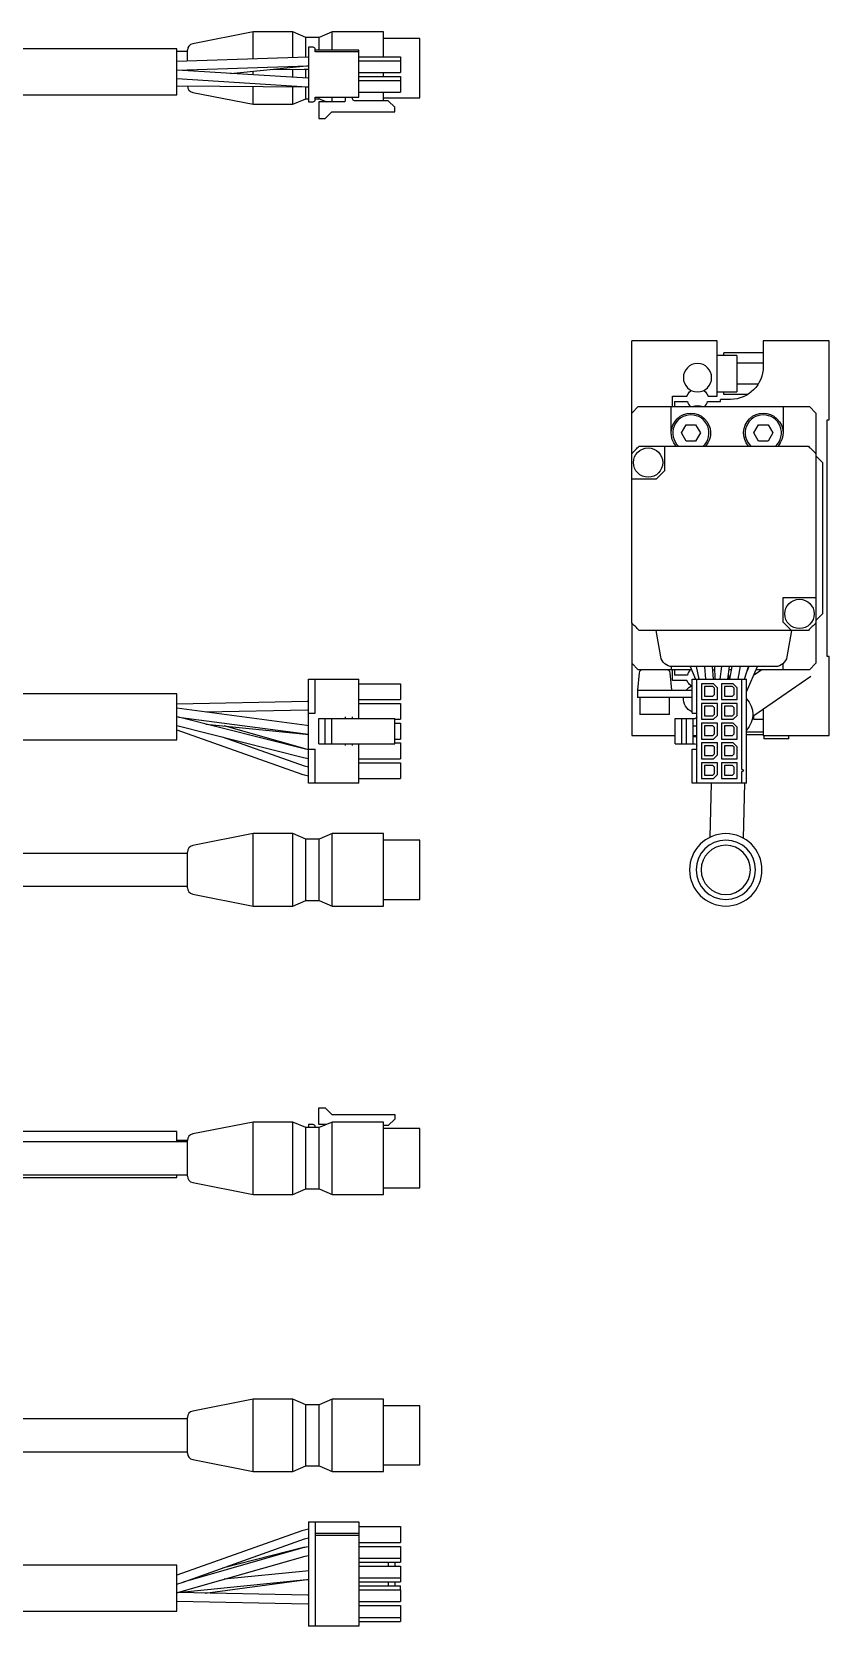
# Model space of a CAD drawing. Extents: x -2 to 335, y -8 to 314.
# Drawn here: x 213.3 to 334.5, y 61.4 to 303.7 of the extents above; entities that cross this region are included whole.
import ezdxf

# ---------------------------------------------------------------- set-up
doc = ezdxf.new("R2010")
doc.units = 0
doc.header["$LTSCALE"] = 0.5
doc.layers.add('MSM_CONTINUOUS', color=7, linetype='CONTINUOUS')

msp = doc.modelspace()

# ---------------------------------------------------------------- linework, layer by layer
at = {"layer": 'MSM_CONTINUOUS'}
for p, q in [((246.98, 303.69), (237.79, 301.89)), ((246.98, 299.57), (246.98, 303.69)), ((252.98, 303.69), (246.98, 303.69)), ((252.98, 299.77), (252.98, 303.69)), ((254.98, 302.84), (252.98, 303.69)), ((258.98, 303.69), (256.98, 302.84)), ((258.98, 300.9), (258.98, 303.69)), ((266.78, 303.69), (258.98, 303.69)), ((266.78, 299.92), (266.78, 303.69)), ((235.38, 301.13), (209.98, 301.13)), ((235.38, 294.13), (235.38, 301.13)), ((236.98, 300.69), (235.38, 300.69)), ((236.98, 299.25), (236.98, 300.91)), ((254.98, 299.83), (254.98, 302.84)), ((256.98, 302.84), (254.98, 302.84)), ((255.38, 301.36), (255.38, 293.08)), ((256.1, 301.36), (255.38, 301.36)), ((256.4, 300.65), (256.4, 301.06)), ((263.03, 300.9), (256.4, 300.9)), ((263.03, 300.65), (256.4, 300.65)), ((256.98, 300.9), (256.98, 302.84)), ((263.03, 293.79), (263.03, 300.9)), ((272.28, 302.69), (266.78, 302.69)), ((272.28, 293.69), (272.28, 302.69)), ((255.26, 299.84), (235.38, 299.2)), ((235.4, 297.9), (255.3, 298.54)), ((243.53, 297.39), (255.1, 298.51)), ((249.86, 298), (254.71, 298.04)), ((252.98, 296.79), (252.98, 298.03)), ((254.71, 298.04), (255.38, 298.04)), ((254.98, 296.67), (254.98, 298.04)), ((255.1, 298.51), (255.38, 298.53)), ((255.38, 299.84), (255.26, 299.84)), ((255.3, 298.54), (255.38, 298.54)), ((263.03, 299.92), (269.38, 299.92)), ((263.03, 299.32), (269.38, 299.32)), ((269.38, 299.92), (269.38, 297.52)), ((235.38, 296.59), (255.17, 295.35)), ((255.26, 296.65), (235.4, 297.9)), ((246.98, 297.17), (246.98, 297.72)), ((255.26, 296.66), (254.6, 296.69)), ((255.38, 296.66), (255.26, 296.66)), ((255.38, 296.65), (255.26, 296.65)), ((263.03, 297.52), (269.38, 297.52)), ((263.03, 296.92), (269.38, 296.92)), ((263.03, 296.32), (269.38, 296.32)), ((266.78, 296.92), (266.78, 297.52)), ((269.38, 296.92), (269.38, 294.52)), ((209.98, 294.13), (235.38, 294.13)), ((235.38, 295.5), (255.05, 295.35)), ((236.98, 295.48), (236.98, 295.49)), ((237.79, 294.5), (246.98, 292.69)), ((246.98, 292.69), (246.98, 295.41)), ((252.98, 292.69), (252.98, 295.36)), ((252.98, 292.69), (254.98, 293.54)), ((254.98, 293.54), (254.98, 295.37)), ((254.98, 293.54), (255.38, 293.54)), ((255.05, 295.35), (255.38, 295.34)), ((255.17, 295.35), (255.38, 295.35)), ((256.4, 293.79), (263.03, 293.79)), ((256.4, 293.38), (256.4, 293.79)), ((256.4, 293.54), (256.98, 293.54)), ((256.98, 293.54), (256.98, 293.79)), ((256.98, 293.54), (258.16, 293.04)), ((258.98, 293.04), (258.98, 293.79)), ((260.93, 293.79), (260.93, 293.19)), ((262.08, 293.51), (262.08, 293.79)), ((267.49, 293.23), (262.36, 293.23)), ((263.03, 294.52), (269.38, 294.52)), ((266.78, 293.23), (266.78, 294.52)), ((266.78, 293.69), (272.28, 293.69)), ((268.49, 292.23), (267.49, 293.23)), ((246.98, 292.69), (252.98, 292.69)), ((255.38, 293.08), (256.1, 293.08)), ((256.93, 293.04), (256.93, 290.51)), ((260.78, 293.04), (256.93, 293.04)), ((257.93, 290.51), (258.95, 291.53)), ((258.95, 291.53), (268.49, 291.53)), ((268.49, 291.53), (268.49, 292.23)), ((256.93, 290.51), (257.93, 290.51)), ((304.5, 239.59), (304.5, 256.74)), ((317.5, 256.74), (304.5, 256.74)), ((317.5, 248.34), (317.5, 256.74)), ((320.5, 254.49), (317.5, 254.49)), ((318.5, 254.49), (318.5, 254.92)), ((324.5, 254.92), (318.5, 254.92)), ((320.5, 254.49), (320.5, 248.99)), ((324.5, 256.74), (324.5, 252.84)), ((334.5, 256.74), (324.5, 256.74)), ((334.5, 244.74), (334.5, 256.74)), ((324.5, 253.33), (320.5, 253.33)), ((323.72, 250.15), (320.5, 250.15)), ((310.7, 248.34), (312.89, 248.34)), ((310.7, 246.74), (310.7, 248.34)), ((311, 247.54), (311, 246.74)), ((311, 247.54), (312.97, 247.54)), ((312.89, 248.34), (313.1, 248.7)), ((315.9, 248.7), (316.11, 248.34)), ((316.04, 247.54), (318, 247.54)), ((316.11, 248.34), (317.5, 248.34)), ((317.5, 248.99), (320.5, 248.99)), ((318, 247.54), (318, 247.84)), ((319.5, 247.84), (318, 247.84)), ((318.5, 248.56), (318.5, 248.99)), ((322.1, 248.56), (318.5, 248.56)), ((305.5, 246.74), (304.5, 245.74)), ((305.5, 246.74), (331.5, 246.74)), ((310.5, 242.74), (310.5, 246.74)), ((327.5, 246.74), (327.5, 242.74)), ((332.5, 245.74), (331.5, 246.74)), ((332.5, 245.74), (332.5, 239.59)), ((334.2, 244.74), (334.5, 244.74)), ((334.2, 208.74), (334.2, 244.74)), ((312.06, 242.74), (312.78, 243.99)), ((312.78, 241.49), (312.06, 242.74)), ((312.78, 243.99), (314.22, 243.99)), ((314.22, 243.99), (314.95, 242.74)), ((314.95, 242.74), (314.22, 241.49)), ((323.06, 242.74), (323.78, 243.99)), ((323.78, 241.49), (323.06, 242.74)), ((323.78, 243.99), (325.22, 243.99)), ((325.22, 243.99), (325.95, 242.74)), ((325.95, 242.74), (325.22, 241.49)), ((305.66, 240.74), (331.35, 240.74)), ((309.5, 240.74), (309.5, 236.99)), ((314.22, 241.49), (312.78, 241.49)), ((325.22, 241.49), (323.78, 241.49)), ((304.5, 213.89), (304.5, 239.59)), ((332.5, 239.59), (332.5, 213.89)), ((333.5, 238.24), (332.5, 239.24)), ((333.5, 238.24), (333.5, 215.24)), ((308.25, 235.74), (304.5, 235.74)), ((327.5, 217.74), (332.5, 217.74)), ((327.5, 213.99), (327.5, 217.74)), ((304.5, 213.89), (304.5, 196.74)), ((332.5, 214.24), (333.5, 215.24)), ((332.5, 213.89), (332.5, 207.74)), ((331.35, 212.74), (305.66, 212.74)), ((308.91, 208.73), (308.2, 212.74)), ((328.8, 212.74), (328.1, 208.73)), ((334.5, 208.74), (334.2, 208.74)), ((334.5, 196.74), (334.5, 208.74)), ((304.5, 207.74), (305.5, 206.74)), ((305.63, 206.28), (305.4, 203.64)), ((313.61, 206.74), (305.5, 206.74)), ((310.6, 203.64), (310.37, 206.28)), ((310.5, 207.25), (310.5, 206.74)), ((326.32, 207.24), (310.68, 207.24)), ((310.7, 205.14), (310.7, 206.74)), ((311, 206.74), (311, 205.94)), ((313.4, 207.24), (314.21, 205.34)), ((314.75, 205.34), (314.34, 207.24)), ((315.57, 207.22), (315.73, 205.34)), ((316.93, 205.34), (316.77, 207.24)), ((316.81, 206.74), (317.1, 206.74)), ((317.09, 207.24), (317.13, 205.34)), ((318.17, 207.24), (317.89, 205.34)), ((319.1, 205.34), (319.38, 207.24)), ((319.2, 205.99), (319.25, 205.34)), ((319.66, 206.74), (319.31, 206.74)), ((319.39, 205.34), (319.76, 207.24)), ((320.99, 207.27), (320.62, 205.34)), ((321.63, 205.34), (322.24, 207.24)), ((321.97, 203.39), (323.61, 207.24)), ((322.3, 207.22), (322.04, 206.61)), ((322.09, 206.74), (322.08, 206.74)), ((324.29, 206.74), (323.03, 205.87)), ((331.5, 206.74), (323.39, 206.74)), ((327.5, 206.74), (327.5, 207.68)), ((331.5, 206.74), (332.5, 207.74)), ((255.38, 205.34), (263.03, 205.34)), ((255.38, 189.49), (255.38, 205.34)), ((256.4, 200.15), (256.4, 205.34)), ((263.03, 199.35), (263.03, 205.34)), ((263.03, 204.62), (269.38, 204.62)), ((269.38, 204.62), (269.38, 202.22)), ((305.4, 203.64), (313.69, 203.64)), ((305.4, 203.64), (305.4, 202.54)), ((312.89, 205.14), (310.7, 205.14)), ((312.97, 205.94), (311, 205.94)), ((313.1, 204.78), (312.89, 205.14)), ((313.69, 200.15), (313.69, 205.34)), ((313.69, 205.34), (321.97, 205.34)), ((314.4, 189.49), (314.4, 205.34)), ((315.13, 204.62), (315.13, 202.22)), ((316.93, 204.62), (315.13, 204.62)), ((316.83, 204.21), (315.58, 204.21)), ((315.58, 204.21), (315.58, 202.74)), ((317.08, 203.96), (316.83, 204.21)), ((316.93, 204.62), (317.53, 204.02)), ((317.08, 202.99), (317.08, 203.96)), ((317.53, 202.22), (317.53, 204.02)), ((318.13, 204.62), (318.13, 202.22)), ((319.93, 204.62), (318.13, 204.62)), ((319.83, 204.21), (318.58, 204.21)), ((318.58, 204.21), (318.58, 202.74)), ((319.23, 205.64), (319.45, 205.64)), ((320.08, 203.96), (319.83, 204.21)), ((320.53, 204.02), (319.93, 204.62)), ((320.08, 202.99), (320.08, 203.96)), ((320.53, 202.22), (320.53, 204.02)), ((321.26, 191.57), (321.26, 205.34)), ((321.97, 189.49), (321.97, 205.34)), ((322.89, 199.71), (331.72, 205.78)), ((235.38, 203.09), (185.38, 203.09)), ((235.38, 196.09), (235.38, 203.09)), ((255.27, 201.94), (235.38, 201.54)), ((255.38, 201.94), (255.2, 201.94)), ((255.38, 201.94), (255.27, 201.94)), ((263.03, 202.22), (269.38, 202.22)), ((263.03, 201.62), (269.38, 201.62)), ((269.38, 201.62), (269.38, 199.22)), ((313.69, 202.54), (305.4, 202.54)), ((305.75, 202.54), (305.75, 199.94)), ((310.25, 199.94), (310.25, 202.54)), ((315.13, 202.22), (317.53, 202.22)), ((315.13, 201.62), (315.13, 199.22)), ((317.53, 201.62), (315.13, 201.62)), ((315.58, 202.74), (316.83, 202.74)), ((316.83, 201.21), (315.58, 201.21)), ((315.58, 201.21), (315.58, 199.74)), ((316.83, 202.74), (317.08, 202.99)), ((317.08, 200.96), (316.83, 201.21)), ((317.53, 199.82), (317.53, 201.62)), ((318.13, 202.22), (320.53, 202.22)), ((318.13, 201.62), (318.13, 199.22)), ((320.53, 201.62), (318.13, 201.62)), ((318.58, 202.74), (319.83, 202.74)), ((319.83, 201.21), (318.58, 201.21)), ((318.58, 201.21), (318.58, 199.74)), ((319.83, 202.74), (320.08, 202.99)), ((320.08, 200.96), (319.83, 201.21)), ((320.53, 199.82), (320.53, 201.62)), ((255.14, 198.28), (235.38, 200.9)), ((235.6, 199.56), (235.38, 199.6)), ((235.6, 199.56), (254.97, 196.99)), ((254.93, 194.67), (235.6, 199.56)), ((239.68, 200.33), (255.23, 200.64)), ((255.23, 200.64), (255.38, 200.64)), ((255.38, 200.15), (256.4, 200.15)), ((256.93, 195.49), (256.93, 199.35)), ((256.93, 199.35), (257.93, 199.35)), ((257.93, 195.49), (257.93, 199.35)), ((257.93, 199.35), (258.95, 199.35)), ((258.95, 195.49), (258.95, 199.35)), ((258.95, 199.35), (268.49, 199.35)), ((260.93, 199.6), (260.93, 199.35)), ((262.08, 199.35), (262.08, 199.6)), ((268.49, 195.49), (268.49, 199.35)), ((268.49, 199.22), (269.38, 199.22)), ((310.25, 199.94), (305.75, 199.94)), ((311.12, 195.49), (311.12, 199.35)), ((311.12, 199.35), (314.15, 199.35)), ((312.14, 195.49), (312.14, 199.35)), ((312.84, 195.49), (312.84, 199.35)), ((313.69, 200.15), (314.4, 200.15)), ((313.84, 195.49), (313.84, 199.35)), ((315.13, 199.22), (316.93, 199.22)), ((315.58, 199.74), (316.83, 199.74)), ((316.83, 199.74), (317.08, 199.99)), ((316.93, 199.22), (317.53, 199.82)), ((317.08, 199.99), (317.08, 200.96)), ((318.13, 199.22), (319.93, 199.22)), ((318.58, 199.74), (319.83, 199.74)), ((319.83, 199.74), (320.08, 199.99)), ((320.53, 199.82), (319.93, 199.22)), ((320.08, 199.99), (320.08, 200.96)), ((323, 199.79), (323, 199.24)), ((323, 199.24), (324.5, 199.24)), ((324.5, 200.64), (324.5, 196.74)), ((235.38, 198.27), (254.62, 193.41)), ((235.38, 197.6), (254.35, 190.87)), ((239.8, 198.5), (254.97, 196.98)), ((254.78, 192.09), (242.31, 196.52)), ((254.88, 194.71), (242.56, 198.22)), ((254.97, 196.99), (255.38, 196.95)), ((254.97, 196.98), (255.38, 196.95)), ((255.38, 198.25), (255.14, 198.28)), ((268.49, 198.62), (269.38, 198.62)), ((269.38, 198.62), (269.38, 196.22)), ((304.5, 196.74), (311.12, 196.74)), ((313.84, 198.25), (314.4, 198.25)), ((313.84, 196.74), (314.4, 196.74)), ((313.84, 196.6), (314.4, 196.6)), ((315.13, 198.62), (315.13, 196.22)), ((317.53, 198.62), (315.13, 198.62)), ((316.83, 198.21), (315.58, 198.21)), ((315.58, 198.21), (315.58, 196.74)), ((315.58, 196.74), (316.83, 196.74)), ((317.08, 197.96), (316.83, 198.21)), ((316.83, 196.74), (317.08, 196.99)), ((316.93, 196.22), (317.53, 196.82)), ((317.08, 196.99), (317.08, 197.96)), ((317.53, 196.82), (317.53, 198.62)), ((318.13, 198.62), (318.13, 196.22)), ((319.93, 198.62), (318.13, 198.62)), ((319.83, 198.21), (318.58, 198.21)), ((318.58, 198.21), (318.58, 196.74)), ((318.58, 196.74), (319.83, 196.74)), ((320.08, 197.96), (319.83, 198.21)), ((319.83, 196.74), (320.08, 196.99)), ((320.53, 198.02), (319.93, 198.62)), ((320.08, 196.99), (320.08, 197.96)), ((320.53, 196.22), (320.53, 198.02)), ((321.97, 197.34), (324.5, 197.34)), ((324.5, 196.84), (321.97, 196.84)), ((324.5, 196.74), (334.5, 196.74)), ((324.6, 196.74), (324.6, 196.24)), ((328.4, 196.24), (328.4, 196.74)), ((185.38, 196.09), (235.38, 196.09)), ((255.38, 194.6), (254.88, 194.71)), ((255.38, 194.58), (254.93, 194.67)), ((255.38, 194.69), (256.4, 194.69)), ((256.4, 189.49), (256.4, 194.69)), ((256.93, 195.49), (257.93, 195.49)), ((257.93, 195.49), (258.95, 195.49)), ((258.95, 195.49), (268.49, 195.49)), ((260.93, 195.49), (260.93, 195.24)), ((262.08, 195.24), (262.08, 195.49)), ((263.03, 189.49), (263.03, 195.49)), ((268.49, 196.22), (269.38, 196.22)), ((268.49, 195.62), (269.38, 195.62)), ((269.38, 195.62), (269.38, 193.22)), ((311.12, 195.49), (314.15, 195.49)), ((313.69, 189.49), (313.69, 194.69)), ((313.69, 194.69), (314.4, 194.69)), ((315.13, 196.22), (316.93, 196.22)), ((315.13, 195.62), (315.13, 193.22)), ((317.53, 195.62), (315.13, 195.62)), ((316.83, 195.21), (315.58, 195.21)), ((315.58, 195.21), (315.58, 193.74)), ((317.08, 194.96), (316.83, 195.21)), ((316.83, 193.74), (317.08, 193.99)), ((317.08, 193.99), (317.08, 194.96)), ((317.53, 193.82), (317.53, 195.62)), ((318.13, 196.22), (320.53, 196.22)), ((318.13, 195.62), (318.13, 193.22)), ((319.93, 195.62), (318.13, 195.62)), ((319.83, 195.21), (318.58, 195.21)), ((318.58, 195.21), (318.58, 193.74)), ((320.08, 194.96), (319.83, 195.21)), ((319.83, 193.74), (320.08, 193.99)), ((320.53, 195.02), (319.93, 195.62)), ((320.08, 193.99), (320.08, 194.96)), ((320.53, 193.22), (320.53, 195.02)), ((328.4, 196.24), (324.6, 196.24)), ((254.62, 193.41), (255.38, 193.27)), ((255.38, 191.93), (254.77, 192.09)), ((263.03, 193.22), (269.38, 193.22)), ((263.03, 192.62), (269.38, 192.62)), ((269.38, 192.62), (269.38, 190.22)), ((315.13, 193.22), (316.93, 193.22)), ((315.13, 192.62), (315.13, 190.22)), ((317.53, 192.62), (315.13, 192.62)), ((315.58, 193.74), (316.83, 193.74)), ((316.83, 192.21), (315.58, 192.21)), ((315.58, 192.21), (315.58, 190.74)), ((317.08, 191.96), (316.83, 192.21)), ((316.93, 193.22), (317.53, 193.82)), ((317.08, 190.99), (317.08, 191.96)), ((317.53, 190.82), (317.53, 192.62)), ((318.13, 193.22), (320.53, 193.22)), ((320.53, 192.62), (318.13, 192.62)), ((318.13, 192.62), (318.13, 190.22)), ((318.58, 193.74), (319.83, 193.74)), ((319.83, 192.21), (318.58, 192.21)), ((318.58, 192.21), (318.58, 190.74)), ((320.08, 191.96), (319.83, 192.21)), ((320.08, 190.99), (320.08, 191.96)), ((320.53, 190.22), (320.53, 192.62)), ((321.26, 191.57), (321.36, 191.57)), ((254.34, 190.87), (255.38, 190.61)), ((254.35, 190.87), (255.39, 190.61)), ((263.03, 189.49), (255.38, 189.49)), ((263.03, 190.22), (269.38, 190.22)), ((321.97, 189.49), (313.69, 189.49)), ((315.13, 190.22), (316.93, 190.22)), ((315.58, 190.74), (316.83, 190.74)), ((316.43, 181.3), (316.65, 189.49)), ((316.83, 190.74), (317.08, 190.99)), ((316.93, 190.22), (317.53, 190.82)), ((318.13, 190.22), (320.53, 190.22)), ((318.58, 190.74), (319.83, 190.74)), ((319.83, 190.74), (320.08, 190.99)), ((321.36, 191.27), (321.26, 191.27)), ((321.26, 189.49), (321.26, 191.27)), ((321.65, 189.49), (321.43, 181.17)), ((246.98, 181.84), (237.79, 180.03)), ((246.98, 170.84), (246.98, 181.84)), ((252.98, 181.84), (246.98, 181.84)), ((252.98, 170.84), (252.98, 181.84)), ((254.98, 180.99), (252.98, 181.84)), ((258.98, 181.84), (256.98, 180.99)), ((258.98, 170.84), (258.98, 181.84)), ((266.78, 181.84), (258.98, 181.84)), ((266.78, 170.84), (266.78, 181.84)), ((254.98, 171.69), (254.98, 180.99)), ((256.98, 180.99), (254.98, 180.99)), ((256.98, 171.69), (256.98, 180.99)), ((272.28, 180.84), (266.78, 180.84)), ((272.28, 171.84), (272.28, 180.84)), ((236.98, 178.84), (192.37, 178.84)), ((236.98, 173.63), (236.98, 179.05)), ((192.37, 173.84), (236.98, 173.84)), ((237.79, 172.65), (246.98, 170.84)), ((246.98, 170.84), (252.98, 170.84)), ((252.98, 170.84), (254.98, 171.69)), ((254.98, 171.69), (256.98, 171.69)), ((256.98, 171.69), (258.98, 170.84)), ((258.98, 170.84), (266.78, 170.84)), ((266.78, 171.84), (272.28, 171.84)), ((256.93, 137.66), (256.93, 140.19)), ((256.93, 140.19), (257.93, 140.19)), ((257.93, 140.19), (258.95, 139.17)), ((258.95, 139.17), (268.49, 139.17)), ((268.49, 138.47), (267.49, 137.47)), ((268.49, 139.17), (268.49, 138.47)), ((235.38, 136.58), (185.38, 136.58)), ((235.38, 135.01), (235.38, 136.58)), ((246.98, 138.01), (237.79, 136.2)), ((246.98, 127.01), (246.98, 138.01)), ((252.98, 138.01), (246.98, 138.01)), ((252.98, 127.01), (252.98, 138.01)), ((254.98, 137.16), (252.98, 138.01)), ((254.98, 127.86), (254.98, 137.16)), ((256.98, 137.16), (254.98, 137.16)), ((255.38, 137.62), (255.38, 137.16)), ((256.1, 137.62), (255.38, 137.62)), ((256.4, 137.16), (256.4, 137.32)), ((258.16, 137.66), (256.93, 137.66)), ((258.98, 138.01), (256.98, 137.16)), ((256.98, 127.86), (256.98, 137.16)), ((258.98, 127.01), (258.98, 138.01)), ((266.78, 138.01), (258.98, 138.01)), ((266.78, 127.01), (266.78, 138.01)), ((267.49, 137.47), (266.78, 137.47)), ((272.28, 137.01), (266.78, 137.01)), ((272.28, 128.01), (272.28, 137.01)), ((236.98, 135.01), (192.37, 135.01)), ((236.98, 135.22), (235.38, 135.21)), ((236.98, 129.8), (236.98, 135.22)), ((185.38, 129.58), (235.38, 129.58)), ((192.37, 130.01), (236.98, 130.01)), ((235.38, 129.58), (235.38, 130.01)), ((237.79, 128.82), (246.98, 127.01)), ((246.98, 127.01), (252.98, 127.01)), ((252.98, 127.01), (254.98, 127.86)), ((254.98, 127.86), (256.98, 127.86)), ((256.98, 127.86), (258.98, 127.01)), ((258.98, 127.01), (266.78, 127.01)), ((266.78, 128.01), (272.28, 128.01)), ((246.98, 95.9), (237.79, 94.09)), ((246.98, 84.9), (246.98, 95.9)), ((252.98, 95.9), (246.98, 95.9)), ((252.98, 84.9), (252.98, 95.9)), ((254.98, 95.05), (252.98, 95.9)), ((254.98, 85.75), (254.98, 95.05)), ((256.98, 95.05), (254.98, 95.05)), ((258.98, 95.9), (256.98, 95.05)), ((256.98, 85.75), (256.98, 95.05)), ((258.98, 84.9), (258.98, 95.9)), ((266.78, 95.9), (258.98, 95.9)), ((266.78, 84.9), (266.78, 95.9)), ((272.28, 94.9), (266.78, 94.9)), ((272.28, 85.9), (272.28, 94.9)), ((236.98, 92.9), (192.37, 92.9)), ((236.98, 87.69), (236.98, 93.11)), ((192.37, 87.9), (236.98, 87.9)), ((237.79, 86.71), (246.98, 84.9)), ((246.98, 84.9), (252.98, 84.9)), ((252.98, 84.9), (254.98, 85.75)), ((254.98, 85.75), (256.98, 85.75)), ((256.98, 85.75), (258.98, 84.9)), ((258.98, 84.9), (266.78, 84.9)), ((266.78, 85.9), (272.28, 85.9)), ((254.35, 75.87), (235.38, 69.14)), ((255.39, 76.13), (254.35, 75.87)), ((255.38, 77.25), (263.03, 77.25)), ((255.38, 77.25), (255.38, 61.4)), ((256.4, 77.25), (256.4, 61.4)), ((263.03, 75.47), (256.4, 75.47)), ((263.03, 75.17), (256.4, 75.17)), ((263.03, 77.25), (263.03, 61.4)), ((263.03, 76.52), (269.38, 76.52)), ((269.38, 76.52), (269.38, 74.12)), ((236.31, 68.09), (254.78, 74.65)), ((254.53, 73.28), (236.32, 68.09)), ((254.62, 73.33), (242.31, 70.22)), ((255.38, 73.46), (254.53, 73.28)), ((255.38, 73.47), (254.62, 73.33)), ((254.77, 74.65), (255.38, 74.81)), ((254.78, 74.65), (255.38, 74.81)), ((263.03, 74.12), (269.38, 74.12)), ((263.03, 73.52), (269.38, 73.52)), ((269.38, 73.52), (269.38, 71.72)), ((235.38, 70.65), (185.38, 70.65)), ((235.38, 63.65), (235.38, 70.65)), ((235.46, 66.5), (254.88, 72.03)), ((254.88, 72.03), (255.38, 72.14)), ((263.03, 71.72), (269.38, 71.72)), ((263.03, 71.12), (269.38, 71.12)), ((263.03, 70.52), (269.38, 70.52)), ((267.49, 71.12), (267.49, 70.52)), ((268.49, 71.12), (268.49, 70.52)), ((269.38, 71.72), (269.38, 71.12)), ((269.38, 70.52), (269.38, 68.72)), ((235.38, 67.79), (236.31, 68.09)), ((235.5, 66.51), (255.1, 68.47)), ((239.68, 66.41), (255.14, 68.46)), ((254.97, 69.76), (242.56, 68.52)), ((255.38, 69.79), (254.97, 69.76)), ((255.1, 68.47), (255.38, 68.49)), ((255.14, 68.46), (255.38, 68.49)), ((263.03, 68.72), (269.38, 68.72)), ((263.03, 68.12), (269.38, 68.12)), ((267.49, 68.12), (267.49, 67.52)), ((268.49, 68.12), (268.49, 67.52)), ((269.38, 68.72), (269.38, 68.12)), ((255.3, 66.1), (235.46, 66.5)), ((255.38, 66.1), (255.23, 66.1)), ((255.38, 66.1), (255.3, 66.1)), ((263.03, 67.52), (269.38, 67.52)), ((263.03, 66.92), (269.38, 66.92)), ((269.38, 66.92), (269.38, 67.52)), ((269.38, 66.92), (269.38, 65.12)), ((185.38, 63.65), (235.38, 63.65)), ((235.38, 65.2), (255.27, 64.8)), ((255.27, 64.8), (255.38, 64.8)), ((263.03, 65.12), (269.38, 65.12)), ((263.03, 64.52), (269.38, 64.52)), ((269.38, 64.52), (269.38, 62.72)), ((263.03, 61.4), (255.38, 61.4)), ((263.03, 62.72), (269.38, 62.72)), ((263.03, 62.12), (269.38, 62.12)), ((269.38, 62.72), (269.38, 62.12))]:
    msp.add_line(p, q, dxfattribs=at)
at = {"layer": 'MSM_CONTINUOUS', "extrusion": (0, 0, -1)}
for centre, radius in [((-314.5, 251.14), 2.15), ((-318.8, 176.34), 5.5), ((-318.8, 176.34), 4.5), ((-318.8, 176.34), 3.75)]:
    msp.add_circle(centre, radius, dxfattribs=at)
at = {"layer": 'MSM_CONTINUOUS'}
for centre in [(307, 238.24), (330, 215.24)]:
    msp.add_circle(centre, 2.23, dxfattribs=at)
for centre, radius, start, end in [((237.98, 300.91), 1, 101.1187, 180), ((256.1, 301.06), 0.3, 360, 90), ((237.98, 295.48), 1, 180, 258.8813), ((256.1, 293.38), 0.3, 270, 360), ((314.5, 247.94), 1.59, 194.594, 229.1046), ((314.5, 247.94), 1.59, 310.8954, 345.406), ((313.5, 242.74), 2.75, 313.3418, 226.6582), ((324.5, 242.74), 2.75, 313.3418, 226.6582), ((306.13, 206.24), 0.5, 90, 175), ((309.87, 206.24), 0.5, 5, 90), ((314.5, 205.54), 1.59, 130.8954, 165.406), ((237.98, 179.05), 1, 101.1187, 180), ((237.98, 173.63), 1, 180, 258.8813), ((237.98, 135.22), 1, 101.1187, 180), ((256.1, 137.32), 0.3, 0, 90), ((237.98, 129.8), 1, 180, 258.8813), ((237.98, 93.11), 1, 101.1187, 180), ((237.98, 87.69), 1, 180, 258.8813)]:
    msp.add_arc(centre, radius, start, end, dxfattribs=at)
at = {"layer": 'MSM_CONTINUOUS', "extrusion": (0, 0, -1)}
for centre, radius, start, end in [((-260.78, 293.19), 0.15, 180, 270), ((-262.36, 293.51), 0.28, 270, 0), ((-319.5, 252.84), 5, 180, 270), ((-314.62, 247.83), 1.75, 30, 52.4351), ((-314.39, 247.83), 1.75, 127.5649, 150), ((-313.5, 242.74), 3, 318.1897, 221.8103), ((-314.5, 244.74), 2.15, 68.4711, 111.5289), ((-324.5, 242.74), 3, 318.1897, 221.8103), ((-318.5, 226.74), 19, 42.5374, 47.4636), ((-318.5, 226.74), 19, 132.5364, 137.4636), ((-295.46, 249.79), 19, 222.3336, 227.6664), ((-318.5, 226.74), 19, 312.5374, 317.4626), ((-341.55, 226.79), 19, 312.3336, 317.6664), ((-318.5, 226.74), 19, 222.5364, 227.4626), ((-310.68, 209.04), 1.8, 270, 350), ((-326.32, 209.04), 1.8, 190, 270), ((-314.5, 202.34), 2.15, 37.2037, 67.8199), ((-314.62, 205.66), 1.75, 307.5649, 330), ((-314.5, 202.34), 2.15, 292.1801, 5.3375), ((-319.4, 199.97), 3.5, 137.2067, 222.7933), ((-314.15, 199.6), 0.25, 180, 270), ((-319.5, 200.64), 5, 177.9642, 180), ((-314.15, 195.24), 0.25, 90, 180), ((-321.36, 191.42), 0.15, 90, 270)]:
    msp.add_arc(centre, radius, start, end, dxfattribs=at)

doc.saveas('drawing.dxf')
